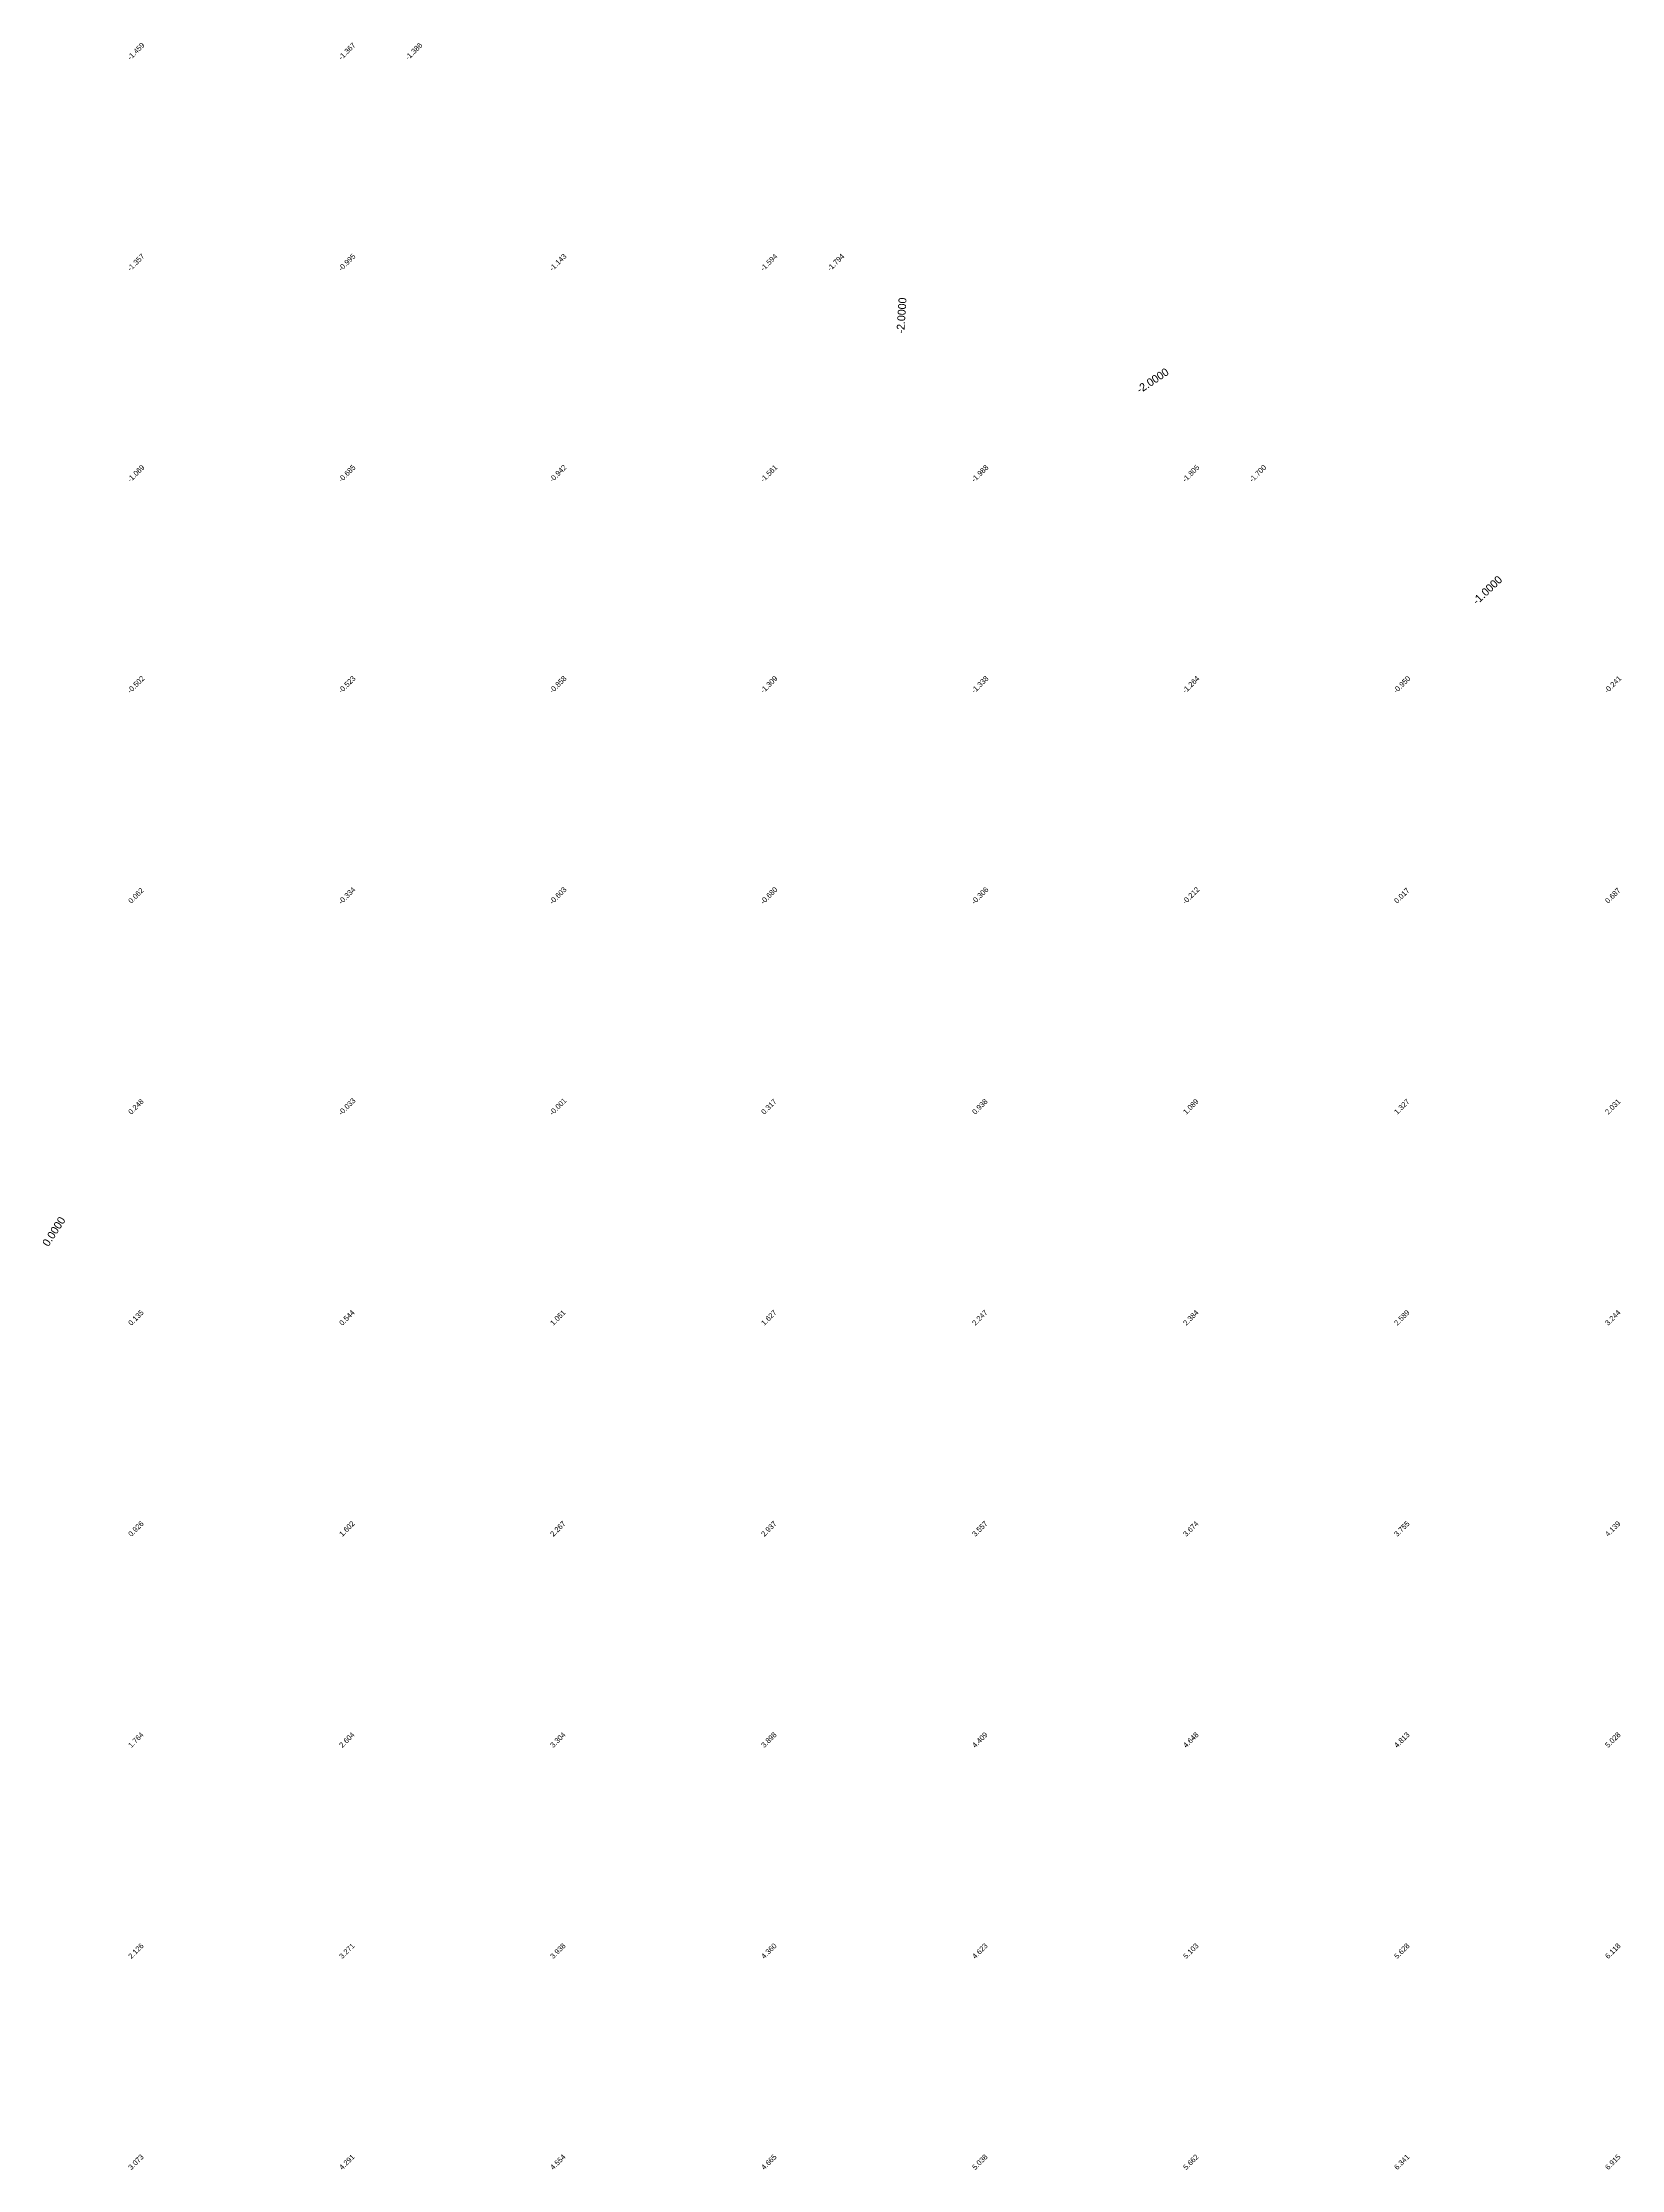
# Model space of a CAD drawing. Header units: metres. Extents: x 286386 to 287779, y 2079267 to 2080589.
# Drawn here: x 286771.1 to 286920.8, y 2080279.3 to 2080480.8 of the extents above; entities that cross this region are included whole.
import ezdxf
from ezdxf.enums import TextEntityAlignment as Align

# ---------------------------------------------------------------- set-up
doc = ezdxf.new("R2010")
doc.units = ezdxf.units.M
doc.header["$MEASUREMENT"] = 0
doc.layers.add('ESContAnn', color=231, linetype='Continuous')
doc.layers.add('ESElevation', color=150, linetype='Continuous')

msp = doc.modelspace()

# ---------------------------------------------------------------- texts
at = {"layer": 'ESContAnn'}
for s, rotation, p in [('-2.0000', 86.3671, (286852.57, 2080454.96)), ('-2.0000', 33.6901, (286876.37, 2080448.79)), ('-1.0000', 43.3634, (286908.1, 2080428.94)), ('0.0000', 57.0306, (286772.22, 2080368.17))]:
    msp.add_text(s, height=0.75, rotation=rotation, dxfattribs=at).set_placement(p, align=Align.MIDDLE_CENTER)
at = {"layer": 'ESElevation'}
for s, p in [('-1.459', (286780, 2080480)), ('-1.367', (286800, 2080480)), ('-1.386', (286806.34, 2080480)), ('-1.357', (286780, 2080460)), ('-0.995', (286800, 2080460)), ('-1.143', (286820, 2080460)), ('-1.594', (286840, 2080460)), ('-1.794', (286846.34, 2080460)), ('-1.069', (286780, 2080440)), ('-0.685', (286800, 2080440)), ('-0.942', (286820, 2080440)), ('-1.561', (286840, 2080440)), ('-1.988', (286860, 2080440)), ('-1.805', (286880, 2080440)), ('-1.700', (286886.34, 2080440)), ('-0.502', (286780, 2080420)), ('-0.523', (286800, 2080420)), ('-0.858', (286820, 2080420)), ('-1.309', (286840, 2080420)), ('-1.338', (286860, 2080420)), ('-1.264', (286880, 2080420)), ('-0.950', (286900, 2080420)), ('-0.241', (286920, 2080420)), ('0.062', (286780, 2080400)), ('-0.334', (286800, 2080400)), ('-0.603', (286820, 2080400)), ('-0.680', (286840, 2080400)), ('-0.306', (286860, 2080400)), ('-0.212', (286880, 2080400)), ('0.017', (286900, 2080400)), ('0.687', (286920, 2080400)), ('0.248', (286780, 2080380)), ('-0.033', (286800, 2080380)), ('-0.001', (286820, 2080380)), ('0.317', (286840, 2080380)), ('0.938', (286860, 2080380)), ('1.089', (286880, 2080380)), ('1.327', (286900, 2080380)), ('2.031', (286920, 2080380)), ('1.627', (286840, 2080360)), ('2.247', (286860, 2080360)), ('0.135', (286780, 2080360)), ('0.544', (286800, 2080360)), ('1.051', (286820, 2080360)), ('2.384', (286880, 2080360)), ('2.589', (286900, 2080360)), ('3.244', (286920, 2080360)), ('0.926', (286780, 2080340)), ('1.602', (286800, 2080340)), ('2.267', (286820, 2080340)), ('2.937', (286840, 2080340)), ('3.557', (286860, 2080340)), ('3.674', (286880, 2080340)), ('3.755', (286900, 2080340)), ('4.139', (286920, 2080340)), ('1.764', (286780, 2080320)), ('2.604', (286800, 2080320)), ('3.304', (286820, 2080320)), ('3.898', (286840, 2080320)), ('4.409', (286860, 2080320)), ('4.648', (286880, 2080320)), ('4.813', (286900, 2080320)), ('5.028', (286920, 2080320)), ('2.126', (286780, 2080300)), ('3.271', (286800, 2080300)), ('3.938', (286820, 2080300)), ('4.360', (286840, 2080300)), ('4.623', (286860, 2080300)), ('5.103', (286880, 2080300)), ('5.628', (286900, 2080300)), ('6.118', (286920, 2080300)), ('3.073', (286780, 2080280)), ('4.291', (286800, 2080280)), ('4.554', (286820, 2080280)), ('4.665', (286840, 2080280)), ('5.038', (286860, 2080280)), ('5.662', (286880, 2080280)), ('6.341', (286900, 2080280)), ('6.915', (286920, 2080280))]:
    msp.add_text(s, height=0.5, rotation=45, dxfattribs=at).set_placement(p, align=Align.MIDDLE_CENTER)

doc.saveas('drawing.dxf')
